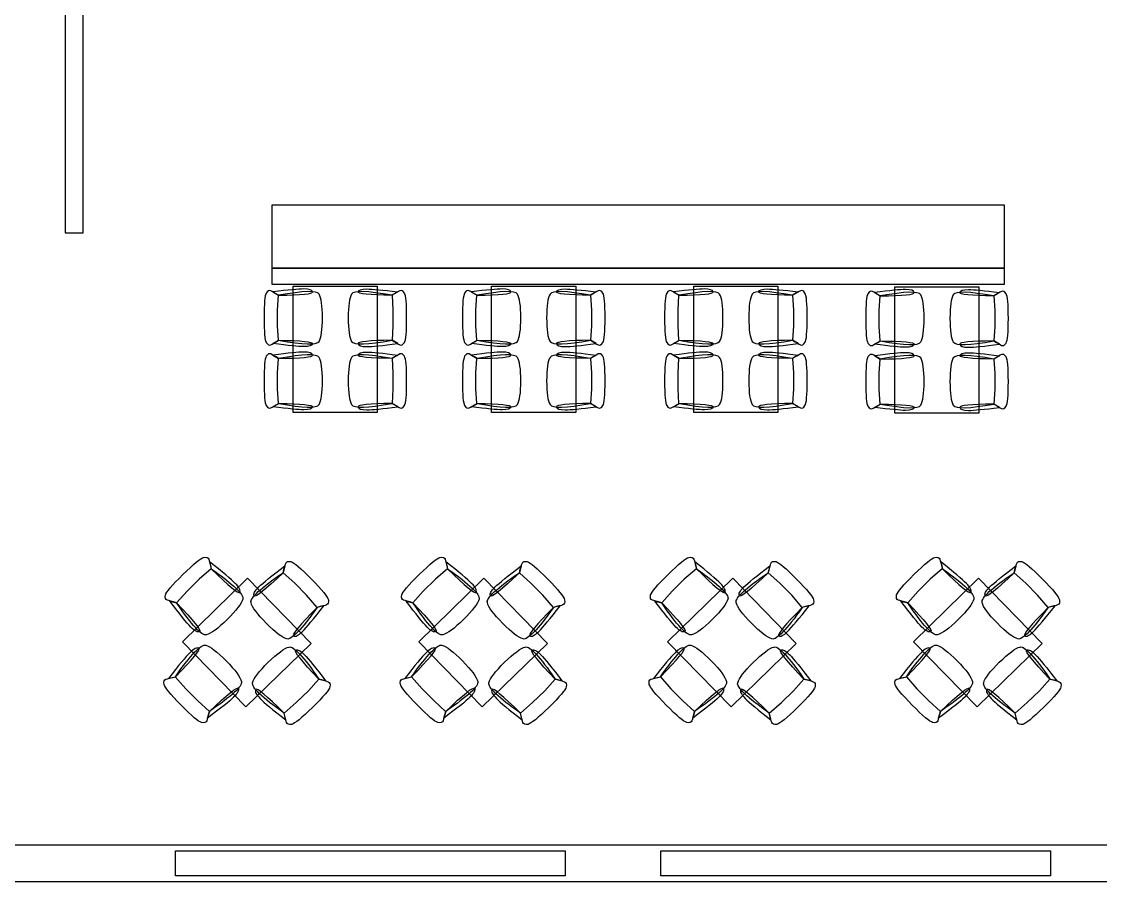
# Model space of a CAD drawing. Extents: x -101 to 1467, y -162 to 1113.
# Drawn here: x 405.2 to 790, y 0 to 306.6 of the extents above; entities that cross this region are included whole.
import ezdxf

# ---------------------------------------------------------------- set-up
doc = ezdxf.new("R2010")
doc.units = 0
doc.layers.add('Oakfire_Kenosha_2019_V3', color=7, linetype='CONTINUOUS')

msp = doc.modelspace()

# ---------------------------------------------------------------- linework, layer by layer
at = {"layer": 'Oakfire_Kenosha_2019_V3', "color": 7}
for points in [[(427.18, 451.54), (420.69, 451.54), (420.69, 231.31), (427.18, 231.31)], [(494.39, 218.65), (755.79, 218.65), (755.79, 241.12), (494.39, 241.12)], [(494.39, 213.02), (755.79, 213.02), (755.79, 218.71), (494.39, 218.71)], [(502.07, 212.27), (532.03, 212.27), (532.03, 167.24), (502.07, 167.24)], [(572.83, 212.27), (602.8, 212.27), (602.8, 167.24), (572.83, 167.24)], [(644.94, 212.27), (674.9, 212.27), (674.9, 167.24), (644.94, 167.24)], [(716.67, 212.04), (746.64, 212.04), (746.64, 167.02), (716.67, 167.02)], [(508.42, 84.88), (485.77, 108.11), (462.54, 85.47), (485.19, 62.23), (508.42, 84.88), (485.77, 108.11), (462.54, 85.47), (485.19, 62.23)], [(592.71, 84.88), (570.06, 108.11), (546.82, 85.47), (569.47, 62.23), (592.71, 84.88), (570.06, 108.11), (546.82, 85.47), (569.47, 62.23)], [(681.45, 84.88), (658.81, 108.11), (635.57, 85.47), (658.22, 62.23), (681.45, 84.88), (658.81, 108.11), (635.57, 85.47), (658.22, 62.23)], [(769.17, 84.88), (746.52, 108.11), (723.29, 85.47), (745.94, 62.23), (769.17, 84.88), (746.52, 108.11), (723.29, 85.47), (745.94, 62.23)], [(0, 0), (1467.27, 0), (1467.27, 12.97), (0, 12.97)], [(599.04, 2.05), (460.09, 2.05), (460.09, 10.92), (599.04, 10.92)], [(772.17, 2.05), (633.22, 2.05), (633.22, 10.92), (772.17, 10.92)]]:
    msp.add_lwpolyline(points, close=True, dxfattribs=at)
for points in [[(494.84, 210.23), (496.85, 209.03)], [(496.46, 203.77), (496.78, 209.06)], [(539.31, 210.23), (537.31, 209.03)], [(537.32, 209.06), (537.64, 203.77)], [(565.61, 210.23), (567.61, 209.03)], [(567.22, 203.77), (567.54, 209.06)], [(610.07, 210.23), (608.07, 209.03)], [(608.08, 209.06), (608.4, 203.77)], [(637.71, 210.23), (639.72, 209.03)], [(639.33, 203.77), (639.65, 209.06)], [(682.18, 210.23), (680.17, 209.03)], [(680.19, 209.06), (680.51, 203.77)], [(709.45, 210.01), (711.45, 208.8)], [(711.06, 203.55), (711.38, 208.84)], [(753.91, 210.01), (751.91, 208.8)], [(751.92, 208.84), (752.24, 203.55)], [(496.46, 198.17), (496.46, 203.77)], [(537.64, 203.77), (537.64, 198.17)], [(567.22, 198.17), (567.22, 203.77)], [(608.4, 203.77), (608.4, 198.17)], [(639.33, 198.17), (639.33, 203.77)], [(680.51, 203.77), (680.51, 198.17)], [(711.06, 197.94), (711.06, 203.55)], [(752.24, 203.55), (752.24, 197.94)], [(496.78, 193.04), (496.46, 198.17)], [(537.64, 198.17), (537.32, 193.04)], [(567.54, 193.04), (567.22, 198.17)], [(608.4, 198.17), (608.08, 193.04)], [(639.65, 193.04), (639.33, 198.17)], [(680.51, 198.17), (680.19, 193.04)], [(711.38, 192.82), (711.06, 197.94)], [(752.24, 197.94), (751.92, 192.82)], [(494.84, 191.8), (496.85, 193)], [(539.31, 191.8), (537.31, 193)], [(565.61, 191.8), (567.61, 193)], [(610.07, 191.8), (608.07, 193)], [(637.71, 191.8), (639.72, 193)], [(682.18, 191.8), (680.17, 193)], [(709.45, 191.58), (711.45, 192.78)], [(753.91, 191.58), (751.91, 192.78)], [(494.84, 187.7), (496.85, 186.49)], [(496.46, 181.34), (496.78, 186.47)], [(539.31, 187.7), (537.31, 186.49)], [(537.32, 186.47), (537.64, 181.34)], [(565.61, 187.7), (567.61, 186.49)], [(567.22, 181.34), (567.54, 186.47)], [(610.07, 187.7), (608.07, 186.49)], [(608.08, 186.47), (608.4, 181.34)], [(637.71, 187.7), (639.72, 186.49)], [(639.33, 181.34), (639.65, 186.47)], [(682.18, 187.7), (680.17, 186.49)], [(680.19, 186.47), (680.51, 181.34)], [(709.45, 187.47), (711.45, 186.27)], [(711.06, 181.12), (711.38, 186.25)], [(753.91, 187.47), (751.91, 186.27)], [(751.92, 186.25), (752.24, 181.12)], [(496.46, 175.73), (496.46, 181.34)], [(537.64, 181.34), (537.64, 175.73)], [(567.22, 175.73), (567.22, 181.34)], [(608.4, 181.34), (608.4, 175.73)], [(639.33, 175.73), (639.33, 181.34)], [(680.51, 181.34), (680.51, 175.73)], [(711.06, 175.51), (711.06, 181.12)], [(752.24, 181.12), (752.24, 175.51)], [(496.78, 170.45), (496.46, 175.73)], [(537.64, 175.73), (537.32, 170.45)], [(567.54, 170.45), (567.22, 175.73)], [(608.4, 175.73), (608.08, 170.45)], [(639.65, 170.45), (639.33, 175.73)], [(680.51, 175.73), (680.19, 170.45)], [(711.38, 170.22), (711.06, 175.51)], [(752.24, 175.51), (751.92, 170.22)], [(494.84, 169.27), (496.85, 170.47)], [(539.31, 169.27), (537.31, 170.47)], [(565.61, 169.27), (567.61, 170.47)], [(610.07, 169.27), (608.07, 170.47)], [(637.71, 169.27), (639.72, 170.47)], [(682.18, 169.27), (680.17, 170.47)], [(709.45, 169.05), (711.45, 170.25)], [(753.91, 169.05), (751.91, 170.25)], [(472.24, 113.96), (472.83, 111.51)], [(499.07, 112.52), (498.43, 110.08)], [(556.52, 113.96), (557.11, 111.51)], [(583.35, 112.52), (582.72, 110.08)], [(645.27, 113.96), (645.86, 111.51)], [(672.1, 112.52), (671.47, 110.08)], [(732.99, 113.96), (733.58, 111.51)], [(759.82, 112.52), (759.18, 110.08)], [(468.5, 107.76), (464.18, 103.51)], [(472.83, 111.52), (468.5, 107.76)], [(502.58, 106.37), (498.44, 110.08)], [(552.79, 107.76), (548.46, 103.51)], [(557.11, 111.52), (552.79, 107.76)], [(586.86, 106.37), (582.73, 110.08)], [(641.54, 107.76), (637.21, 103.51)], [(645.86, 111.52), (641.54, 107.76)], [(675.61, 106.37), (671.48, 110.08)], [(729.25, 107.76), (724.92, 103.51)], [(733.57, 111.52), (729.25, 107.76)], [(763.32, 106.37), (759.19, 110.08)], [(506.83, 102.04), (502.58, 106.37)], [(591.11, 102.04), (586.86, 106.37)], [(679.86, 102.04), (675.61, 106.37)], [(767.57, 102.04), (763.32, 106.37)], [(464.18, 103.51), (460.46, 99.38)], [(510.59, 97.72), (506.83, 102.04)], [(548.46, 103.51), (544.75, 99.38)], [(594.87, 97.72), (591.11, 102.04)], [(637.21, 103.51), (633.5, 99.38)], [(683.62, 97.72), (679.86, 102.04)], [(724.92, 103.51), (721.21, 99.38)], [(771.33, 97.72), (767.57, 102.04)], [(458.02, 100), (460.47, 99.37)], [(513.03, 98.31), (510.58, 97.72)], [(542.31, 100), (544.75, 99.37)], [(597.32, 98.31), (594.86, 97.72)], [(631.06, 100), (633.5, 99.37)], [(686.06, 98.31), (683.61, 97.72)], [(718.77, 100), (721.22, 99.37)], [(773.78, 98.31), (771.32, 97.72)], [(457.55, 72.41), (460.01, 73)], [(460, 73), (463.76, 68.68)], [(507.46, 68.02), (511.17, 72.16)], [(513.61, 71.53), (511.17, 72.17)], [(541.84, 72.41), (544.29, 73)], [(544.28, 73), (548.04, 68.68)], [(591.74, 68.02), (595.46, 72.16)], [(597.9, 71.53), (595.45, 72.17)], [(630.58, 72.41), (633.04, 73)], [(633.03, 73), (636.79, 68.68)], [(680.49, 68.02), (684.21, 72.16)], [(686.65, 71.53), (684.2, 72.17)], [(718.3, 72.41), (720.75, 73)], [(720.75, 73), (724.51, 68.68)], [(768.21, 68.02), (771.92, 72.16)], [(774.36, 71.53), (771.92, 72.17)], [(463.76, 68.68), (468.01, 64.35)], [(503.13, 63.77), (507.46, 68.02)], [(548.04, 68.68), (552.29, 64.35)], [(587.42, 63.77), (591.74, 68.02)], [(636.79, 68.68), (641.04, 64.35)], [(676.17, 63.77), (680.49, 68.02)], [(724.51, 68.68), (728.76, 64.35)], [(763.88, 63.77), (768.21, 68.02)], [(468.01, 64.35), (472.14, 60.64)], [(498.81, 60.01), (503.13, 63.77)], [(552.29, 64.35), (556.42, 60.64)], [(583.1, 60.01), (587.42, 63.77)], [(641.04, 64.35), (645.17, 60.64)], [(671.84, 60.01), (676.17, 63.77)], [(728.76, 64.35), (732.89, 60.64)], [(759.56, 60.01), (763.88, 63.77)], [(471.51, 58.2), (472.15, 60.64)], [(499.4, 57.57), (498.81, 60.02)], [(555.8, 58.2), (556.43, 60.64)], [(583.68, 57.57), (583.09, 60.02)], [(644.55, 58.2), (645.18, 60.64)], [(672.43, 57.57), (671.84, 60.02)], [(732.26, 58.2), (732.9, 60.64)], [(760.15, 57.57), (759.56, 60.02)]]:
    msp.add_lwpolyline(points, dxfattribs=at)
for points in [[(492.44, 209.83), (491.91, 209.03), (491.64, 206.09), (491.64, 201.01)], [(494.04, 210.63), (493.51, 210.9), (492.98, 210.63), (492.44, 209.83)], [(496.85, 209.03), (495.51, 209.83), (494.58, 210.36), (494.04, 210.63)], [(505.84, 211.29), (503.92, 211.3), (500.26, 210.94), (494.84, 210.23)], [(511.27, 209.43), (510.47, 210.76), (505.66, 210.63), (496.85, 209.03)], [(496.85, 209.03), (505.09, 209.15), (509.13, 209.56), (508.97, 210.25)], [(508.97, 210.25), (508.8, 210.94), (507.76, 211.29), (505.84, 211.29)], [(512.47, 201.01), (512.47, 205.29), (512.07, 208.09), (511.27, 209.43)], [(522.88, 209.43), (522.08, 208.09), (521.68, 205.29), (521.68, 201.01)], [(537.31, 209.03), (528.49, 210.63), (523.69, 210.76), (522.88, 209.43)], [(537.31, 209.03), (529.06, 209.15), (525.02, 209.56), (525.19, 210.25)], [(525.19, 210.25), (525.35, 210.94), (526.39, 211.29), (528.31, 211.29)], [(528.31, 211.29), (530.23, 211.3), (533.9, 210.94), (539.31, 210.23)], [(540.11, 210.63), (539.58, 210.36), (538.64, 209.83), (537.31, 209.03)], [(541.71, 209.83), (541.18, 210.63), (540.64, 210.9), (540.11, 210.63)], [(542.51, 201.01), (542.51, 206.09), (542.25, 209.03), (541.71, 209.83)], [(563.2, 209.83), (562.67, 209.03), (562.4, 206.09), (562.4, 201.01)], [(564.81, 210.63), (564.27, 210.9), (563.74, 210.63), (563.2, 209.83)], [(567.61, 209.03), (566.28, 209.83), (565.34, 210.36), (564.81, 210.63)], [(576.61, 211.29), (574.69, 211.3), (571.02, 210.94), (565.61, 210.23)], [(582.03, 209.43), (581.23, 210.76), (576.42, 210.63), (567.61, 209.03)], [(567.61, 209.03), (575.86, 209.15), (579.89, 209.56), (579.73, 210.25)], [(579.73, 210.25), (579.57, 210.94), (578.53, 211.29), (576.61, 211.29)], [(583.23, 201.01), (583.23, 205.29), (582.83, 208.09), (582.03, 209.43)], [(593.65, 209.43), (592.85, 208.09), (592.45, 205.29), (592.45, 201.01)], [(608.07, 209.03), (599.26, 210.63), (594.45, 210.76), (593.65, 209.43)], [(608.07, 209.03), (599.83, 209.15), (595.79, 209.56), (595.95, 210.25)], [(595.95, 210.25), (596.11, 210.94), (597.15, 211.29), (599.07, 211.29)], [(599.07, 211.29), (600.99, 211.3), (604.66, 210.94), (610.07, 210.23)], [(610.87, 210.63), (610.34, 210.36), (609.41, 209.83), (608.07, 209.03)], [(612.48, 209.83), (611.94, 210.63), (611.41, 210.9), (610.87, 210.63)], [(613.28, 201.01), (613.28, 206.09), (613.01, 209.03), (612.48, 209.83)], [(635.31, 209.83), (634.78, 209.03), (634.51, 206.09), (634.51, 201.01)], [(636.91, 210.63), (636.38, 210.9), (635.84, 210.63), (635.31, 209.83)], [(639.72, 209.03), (638.38, 209.83), (637.45, 210.36), (636.91, 210.63)], [(648.71, 211.29), (646.79, 211.3), (643.13, 210.94), (637.71, 210.23)], [(654.14, 209.43), (653.33, 210.76), (648.53, 210.63), (639.72, 209.03)], [(639.72, 209.03), (647.96, 209.15), (652, 209.56), (651.84, 210.25)], [(651.84, 210.25), (651.67, 210.94), (650.63, 211.29), (648.71, 211.29)], [(655.34, 201.01), (655.34, 205.29), (654.94, 208.09), (654.14, 209.43)], [(665.75, 209.43), (664.95, 208.09), (664.55, 205.29), (664.55, 201.01)], [(680.17, 209.03), (671.36, 210.63), (666.55, 210.76), (665.75, 209.43)], [(680.17, 209.03), (671.93, 209.15), (667.89, 209.56), (668.05, 210.25)], [(668.05, 210.25), (668.22, 210.94), (669.26, 211.29), (671.18, 211.29)], [(671.18, 211.29), (673.1, 211.3), (676.76, 210.94), (682.18, 210.23)], [(682.98, 210.63), (682.44, 210.36), (681.51, 209.83), (680.17, 209.03)], [(684.58, 209.83), (684.05, 210.63), (683.51, 210.9), (682.98, 210.63)], [(685.38, 201.01), (685.38, 206.09), (685.12, 209.03), (684.58, 209.83)], [(707.05, 209.61), (706.51, 208.8), (706.24, 205.87), (706.24, 200.79)], [(708.65, 210.41), (708.11, 210.67), (707.58, 210.41), (707.05, 209.61)], [(711.45, 208.8), (710.12, 209.61), (709.18, 210.14), (708.65, 210.41)], [(720.45, 211.07), (718.53, 211.07), (714.86, 210.72), (709.45, 210.01)], [(725.87, 209.2), (725.07, 210.54), (720.26, 210.41), (711.45, 208.8)], [(711.45, 208.8), (719.7, 208.93), (723.74, 209.34), (723.57, 210.03)], [(723.57, 210.03), (723.41, 210.72), (722.37, 211.07), (720.45, 211.07)], [(727.07, 200.79), (727.07, 205.07), (726.67, 207.87), (725.87, 209.2)], [(737.49, 209.2), (736.69, 207.87), (736.29, 205.07), (736.29, 200.79)], [(751.91, 208.8), (743.1, 210.41), (738.29, 210.54), (737.49, 209.2)], [(751.91, 208.8), (743.67, 208.93), (739.63, 209.34), (739.79, 210.03)], [(739.79, 210.03), (739.95, 210.72), (741, 211.07), (742.92, 211.07)], [(742.92, 211.07), (744.83, 211.07), (748.5, 210.72), (753.91, 210.01)], [(754.71, 210.41), (754.18, 210.14), (753.25, 209.61), (751.91, 208.8)], [(756.32, 209.61), (755.78, 210.41), (755.25, 210.67), (754.71, 210.41)], [(757.12, 200.79), (757.12, 205.87), (756.85, 208.8), (756.32, 209.61)], [(491.64, 201.01), (491.64, 195.94), (491.91, 193), (492.44, 192.2)], [(511.27, 192.6), (512.07, 193.94), (512.47, 196.74), (512.47, 201.01)], [(521.68, 201.01), (521.68, 196.74), (522.08, 193.94), (522.88, 192.6)], [(541.71, 192.2), (542.25, 193), (542.51, 195.94), (542.51, 201.01)], [(562.4, 201.01), (562.4, 195.94), (562.67, 193), (563.2, 192.2)], [(582.03, 192.6), (582.83, 193.94), (583.23, 196.74), (583.23, 201.01)], [(592.45, 201.01), (592.45, 196.74), (592.85, 193.94), (593.65, 192.6)], [(612.48, 192.2), (613.01, 193), (613.28, 195.94), (613.28, 201.01)], [(634.51, 201.01), (634.51, 195.94), (634.78, 193), (635.31, 192.2)], [(654.14, 192.6), (654.94, 193.94), (655.34, 196.74), (655.34, 201.01)], [(664.55, 201.01), (664.55, 196.74), (664.95, 193.94), (665.75, 192.6)], [(684.58, 192.2), (685.12, 193), (685.38, 195.94), (685.38, 201.01)], [(706.24, 200.79), (706.24, 195.72), (706.51, 192.78), (707.05, 191.98)], [(725.87, 192.38), (726.67, 193.72), (727.07, 196.52), (727.07, 200.79)], [(736.29, 200.79), (736.29, 196.52), (736.69, 193.71), (737.49, 192.38)], [(756.32, 191.98), (756.85, 192.78), (757.12, 195.72), (757.12, 200.79)], [(494.04, 191.4), (494.58, 191.67), (495.51, 192.2), (496.85, 193)], [(496.85, 193), (505.66, 191.4), (510.47, 191.27), (511.27, 192.6)], [(496.85, 193), (505.09, 192.88), (509.13, 192.47), (508.97, 191.78)], [(522.88, 192.6), (523.69, 191.27), (528.49, 191.4), (537.31, 193)], [(537.31, 193), (529.06, 192.88), (525.02, 192.47), (525.19, 191.78)], [(537.31, 193), (538.64, 192.2), (539.58, 191.67), (540.11, 191.4)], [(564.81, 191.4), (565.34, 191.67), (566.28, 192.2), (567.61, 193)], [(567.61, 193), (576.42, 191.4), (581.23, 191.27), (582.03, 192.6)], [(567.61, 193), (575.86, 192.88), (579.89, 192.47), (579.73, 191.78)], [(593.65, 192.6), (594.45, 191.27), (599.26, 191.4), (608.07, 193)], [(608.07, 193), (599.83, 192.88), (595.79, 192.47), (595.95, 191.78)], [(608.07, 193), (609.41, 192.2), (610.34, 191.67), (610.87, 191.4)], [(636.91, 191.4), (637.45, 191.67), (638.38, 192.2), (639.72, 193)], [(639.72, 193), (648.53, 191.4), (653.33, 191.27), (654.14, 192.6)], [(639.72, 193), (647.96, 192.88), (652, 192.47), (651.84, 191.78)], [(665.75, 192.6), (666.55, 191.27), (671.36, 191.4), (680.17, 193)], [(680.17, 193), (671.93, 192.88), (667.89, 192.47), (668.05, 191.78)], [(680.17, 193), (681.51, 192.2), (682.44, 191.67), (682.98, 191.4)], [(708.65, 191.18), (709.18, 191.45), (710.12, 191.98), (711.45, 192.78)], [(711.45, 192.78), (720.26, 191.18), (725.07, 191.05), (725.87, 192.38)], [(711.45, 192.78), (719.7, 192.66), (723.74, 192.25), (723.57, 191.56)], [(737.49, 192.38), (738.29, 191.05), (743.1, 191.18), (751.91, 192.78)], [(751.91, 192.78), (743.67, 192.66), (739.63, 192.25), (739.79, 191.56)], [(751.91, 192.78), (753.25, 191.98), (754.18, 191.45), (754.71, 191.18)], [(492.44, 192.2), (492.98, 191.4), (493.51, 191.13), (494.04, 191.4)], [(505.84, 190.74), (503.92, 190.73), (500.26, 191.09), (494.84, 191.8)], [(505.84, 188.76), (503.92, 188.76), (500.26, 188.41), (494.84, 187.7)], [(508.97, 191.78), (508.8, 191.09), (507.76, 190.74), (505.84, 190.74)], [(508.97, 187.72), (508.8, 188.41), (507.76, 188.76), (505.84, 188.76)], [(525.19, 191.78), (525.35, 191.09), (526.39, 190.74), (528.31, 190.74)], [(525.19, 187.72), (525.35, 188.41), (526.39, 188.76), (528.31, 188.76)], [(528.31, 190.74), (530.23, 190.73), (533.9, 191.09), (539.31, 191.8)], [(528.31, 188.76), (530.23, 188.76), (533.9, 188.41), (539.31, 187.7)], [(540.11, 191.4), (540.64, 191.13), (541.18, 191.4), (541.71, 192.2)], [(563.2, 192.2), (563.74, 191.4), (564.27, 191.13), (564.81, 191.4)], [(576.61, 190.74), (574.69, 190.73), (571.02, 191.09), (565.61, 191.8)], [(576.61, 188.76), (574.69, 188.76), (571.02, 188.41), (565.61, 187.7)], [(579.73, 191.78), (579.57, 191.09), (578.53, 190.74), (576.61, 190.74)], [(579.73, 187.72), (579.57, 188.41), (578.53, 188.76), (576.61, 188.76)], [(595.95, 191.78), (596.11, 191.09), (597.15, 190.74), (599.07, 190.74)], [(595.95, 187.72), (596.11, 188.41), (597.15, 188.76), (599.07, 188.76)], [(599.07, 190.74), (600.99, 190.73), (604.66, 191.09), (610.07, 191.8)], [(599.07, 188.76), (600.99, 188.76), (604.66, 188.41), (610.07, 187.7)], [(610.87, 191.4), (611.41, 191.13), (611.94, 191.4), (612.48, 192.2)], [(635.31, 192.2), (635.84, 191.4), (636.38, 191.13), (636.91, 191.4)], [(648.71, 190.74), (646.79, 190.73), (643.13, 191.09), (637.71, 191.8)], [(648.71, 188.76), (646.79, 188.76), (643.13, 188.41), (637.71, 187.7)], [(651.84, 191.78), (651.67, 191.09), (650.63, 190.74), (648.71, 190.74)], [(651.84, 187.72), (651.67, 188.41), (650.63, 188.76), (648.71, 188.76)], [(668.05, 191.78), (668.22, 191.09), (669.26, 190.74), (671.18, 190.74)], [(668.05, 187.72), (668.22, 188.41), (669.26, 188.76), (671.18, 188.76)], [(671.18, 190.74), (673.1, 190.73), (676.76, 191.09), (682.18, 191.8)], [(671.18, 188.76), (673.1, 188.76), (676.76, 188.41), (682.18, 187.7)], [(682.98, 191.4), (683.51, 191.13), (684.05, 191.4), (684.58, 192.2)], [(707.05, 191.98), (707.58, 191.18), (708.11, 190.91), (708.65, 191.18)], [(720.45, 190.52), (718.53, 190.51), (714.86, 190.87), (709.45, 191.58)], [(723.57, 191.56), (723.41, 190.87), (722.37, 190.52), (720.45, 190.52)], [(739.79, 191.56), (739.95, 190.87), (741, 190.52), (742.92, 190.52)], [(742.92, 190.52), (744.83, 190.51), (748.5, 190.87), (753.91, 191.58)], [(754.71, 191.18), (755.25, 190.91), (755.78, 191.18), (756.32, 191.98)], [(492.44, 187.3), (491.91, 186.49), (491.64, 183.56), (491.64, 178.48)], [(494.04, 188.1), (493.51, 188.36), (492.98, 188.1), (492.44, 187.3)], [(496.85, 186.49), (495.51, 187.3), (494.58, 187.83), (494.04, 188.1)], [(511.27, 186.89), (510.47, 188.23), (505.66, 188.1), (496.85, 186.49)], [(496.85, 186.49), (505.09, 186.62), (509.13, 187.03), (508.97, 187.72)], [(512.47, 178.48), (512.47, 182.75), (512.07, 185.56), (511.27, 186.89)], [(522.88, 186.89), (522.08, 185.56), (521.68, 182.75), (521.68, 178.48)], [(537.31, 186.49), (528.49, 188.1), (523.69, 188.23), (522.88, 186.89)], [(537.31, 186.49), (529.06, 186.62), (525.02, 187.03), (525.19, 187.72)], [(540.11, 188.1), (539.58, 187.83), (538.64, 187.3), (537.31, 186.49)], [(541.71, 187.3), (541.18, 188.1), (540.64, 188.36), (540.11, 188.1)], [(542.51, 178.48), (542.51, 183.56), (542.25, 186.49), (541.71, 187.3)], [(563.2, 187.3), (562.67, 186.49), (562.4, 183.56), (562.4, 178.48)], [(564.81, 188.1), (564.27, 188.36), (563.74, 188.1), (563.2, 187.3)], [(567.61, 186.49), (566.28, 187.3), (565.34, 187.83), (564.81, 188.1)], [(582.03, 186.89), (581.23, 188.23), (576.42, 188.1), (567.61, 186.49)], [(567.61, 186.49), (575.86, 186.62), (579.89, 187.03), (579.73, 187.72)], [(583.23, 178.48), (583.23, 182.75), (582.83, 185.56), (582.03, 186.89)], [(593.65, 186.89), (592.85, 185.56), (592.45, 182.75), (592.45, 178.48)], [(608.07, 186.49), (599.26, 188.1), (594.45, 188.23), (593.65, 186.89)], [(608.07, 186.49), (599.83, 186.62), (595.79, 187.03), (595.95, 187.72)], [(610.87, 188.1), (610.34, 187.83), (609.41, 187.3), (608.07, 186.49)], [(612.48, 187.3), (611.94, 188.1), (611.41, 188.36), (610.87, 188.1)], [(613.28, 178.48), (613.28, 183.56), (613.01, 186.49), (612.48, 187.3)], [(635.31, 187.3), (634.78, 186.49), (634.51, 183.56), (634.51, 178.48)], [(636.91, 188.1), (636.38, 188.36), (635.84, 188.1), (635.31, 187.3)], [(639.72, 186.49), (638.38, 187.3), (637.45, 187.83), (636.91, 188.1)], [(654.14, 186.89), (653.33, 188.23), (648.53, 188.1), (639.72, 186.49)], [(639.72, 186.49), (647.96, 186.62), (652, 187.03), (651.84, 187.72)], [(655.34, 178.48), (655.34, 182.75), (654.94, 185.56), (654.14, 186.89)], [(665.75, 186.89), (664.95, 185.56), (664.55, 182.75), (664.55, 178.48)], [(680.17, 186.49), (671.36, 188.1), (666.55, 188.23), (665.75, 186.89)], [(680.17, 186.49), (671.93, 186.62), (667.89, 187.03), (668.05, 187.72)], [(682.98, 188.1), (682.44, 187.83), (681.51, 187.3), (680.17, 186.49)], [(684.58, 187.3), (684.05, 188.1), (683.51, 188.36), (682.98, 188.1)], [(685.38, 178.48), (685.38, 183.56), (685.12, 186.49), (684.58, 187.3)], [(707.05, 187.07), (706.51, 186.27), (706.24, 183.33), (706.24, 178.26)], [(708.65, 187.87), (708.11, 188.14), (707.58, 187.87), (707.05, 187.07)], [(711.45, 186.27), (710.12, 187.07), (709.18, 187.61), (708.65, 187.87)], [(720.45, 188.54), (718.53, 188.54), (714.86, 188.19), (709.45, 187.47)], [(725.87, 186.67), (725.07, 188.01), (720.26, 187.87), (711.45, 186.27)], [(711.45, 186.27), (719.7, 186.4), (723.74, 186.81), (723.57, 187.5)], [(723.57, 187.5), (723.41, 188.19), (722.37, 188.53), (720.45, 188.54)], [(727.07, 178.26), (727.07, 182.53), (726.67, 185.34), (725.87, 186.67)], [(737.49, 186.67), (736.69, 185.34), (736.29, 182.53), (736.29, 178.26)], [(751.91, 186.27), (743.1, 187.87), (738.29, 188.01), (737.49, 186.67)], [(751.91, 186.27), (743.67, 186.4), (739.63, 186.81), (739.79, 187.5)], [(739.79, 187.5), (739.95, 188.19), (741, 188.53), (742.92, 188.54)], [(742.92, 188.54), (744.83, 188.54), (748.5, 188.19), (753.91, 187.47)], [(754.71, 187.87), (754.18, 187.61), (753.25, 187.07), (751.91, 186.27)], [(756.32, 187.07), (755.78, 187.87), (755.25, 188.14), (754.71, 187.87)], [(757.12, 178.26), (757.12, 183.33), (756.85, 186.27), (756.32, 187.07)], [(491.64, 178.48), (491.64, 173.41), (491.91, 170.47), (492.44, 169.67)], [(511.27, 170.07), (512.07, 171.41), (512.47, 174.21), (512.47, 178.48)], [(521.68, 178.48), (521.68, 174.21), (522.08, 171.41), (522.88, 170.07)], [(541.71, 169.67), (542.25, 170.47), (542.51, 173.41), (542.51, 178.48)], [(562.4, 178.48), (562.4, 173.41), (562.67, 170.47), (563.2, 169.67)], [(582.03, 170.07), (582.83, 171.41), (583.23, 174.21), (583.23, 178.48)], [(592.45, 178.48), (592.45, 174.21), (592.85, 171.41), (593.65, 170.07)], [(612.48, 169.67), (613.01, 170.47), (613.28, 173.41), (613.28, 178.48)], [(634.51, 178.48), (634.51, 173.41), (634.78, 170.47), (635.31, 169.67)], [(654.14, 170.07), (654.94, 171.41), (655.34, 174.21), (655.34, 178.48)], [(664.55, 178.48), (664.55, 174.21), (664.95, 171.41), (665.75, 170.07)], [(684.58, 169.67), (685.12, 170.47), (685.38, 173.41), (685.38, 178.48)], [(706.24, 178.26), (706.24, 173.19), (706.51, 170.25), (707.05, 169.45)], [(725.87, 169.85), (726.67, 171.18), (727.07, 173.99), (727.07, 178.26)], [(736.29, 178.26), (736.29, 173.99), (736.69, 171.18), (737.49, 169.85)], [(756.32, 169.45), (756.85, 170.25), (757.12, 173.19), (757.12, 178.26)], [(492.44, 169.67), (492.98, 168.87), (493.51, 168.6), (494.04, 168.87)], [(494.04, 168.87), (494.58, 169.13), (495.51, 169.67), (496.85, 170.47)], [(496.85, 170.47), (505.66, 168.87), (510.47, 168.73), (511.27, 170.07)], [(496.85, 170.47), (505.09, 170.34), (509.13, 169.94), (508.97, 169.25)], [(522.88, 170.07), (523.69, 168.73), (528.49, 168.87), (537.31, 170.47)], [(537.31, 170.47), (529.06, 170.34), (525.02, 169.94), (525.19, 169.25)], [(537.31, 170.47), (538.64, 169.67), (539.58, 169.13), (540.11, 168.87)], [(540.11, 168.87), (540.64, 168.6), (541.18, 168.87), (541.71, 169.67)], [(563.2, 169.67), (563.74, 168.87), (564.27, 168.6), (564.81, 168.87)], [(564.81, 168.87), (565.34, 169.13), (566.28, 169.67), (567.61, 170.47)], [(567.61, 170.47), (576.42, 168.87), (581.23, 168.73), (582.03, 170.07)], [(567.61, 170.47), (575.86, 170.34), (579.89, 169.94), (579.73, 169.25)], [(593.65, 170.07), (594.45, 168.73), (599.26, 168.87), (608.07, 170.47)], [(608.07, 170.47), (599.83, 170.34), (595.79, 169.94), (595.95, 169.25)], [(608.07, 170.47), (609.41, 169.67), (610.34, 169.13), (610.87, 168.87)], [(610.87, 168.87), (611.41, 168.6), (611.94, 168.87), (612.48, 169.67)], [(635.31, 169.67), (635.84, 168.87), (636.38, 168.6), (636.91, 168.87)], [(636.91, 168.87), (637.45, 169.13), (638.38, 169.67), (639.72, 170.47)], [(639.72, 170.47), (648.53, 168.87), (653.33, 168.73), (654.14, 170.07)], [(639.72, 170.47), (647.96, 170.34), (652, 169.94), (651.84, 169.25)], [(665.75, 170.07), (666.55, 168.73), (671.36, 168.87), (680.17, 170.47)], [(680.17, 170.47), (671.93, 170.34), (667.89, 169.94), (668.05, 169.25)], [(680.17, 170.47), (681.51, 169.67), (682.44, 169.13), (682.98, 168.87)], [(682.98, 168.87), (683.51, 168.6), (684.05, 168.87), (684.58, 169.67)], [(707.05, 169.45), (707.58, 168.65), (708.11, 168.38), (708.65, 168.65)], [(708.65, 168.65), (709.18, 168.91), (710.12, 169.45), (711.45, 170.25)], [(711.45, 170.25), (720.26, 168.65), (725.07, 168.51), (725.87, 169.85)], [(711.45, 170.25), (719.7, 170.12), (723.74, 169.71), (723.57, 169.02)], [(737.49, 169.85), (738.29, 168.51), (743.1, 168.65), (751.91, 170.25)], [(751.91, 170.25), (743.67, 170.12), (739.63, 169.71), (739.79, 169.02)], [(751.91, 170.25), (753.25, 169.45), (754.18, 168.91), (754.71, 168.65)], [(754.71, 168.65), (755.25, 168.38), (755.78, 168.65), (756.32, 169.45)], [(505.84, 168.2), (503.92, 168.2), (500.26, 168.55), (494.84, 169.27)], [(508.97, 169.25), (508.8, 168.55), (507.76, 168.21), (505.84, 168.2)], [(525.19, 169.25), (525.35, 168.55), (526.39, 168.21), (528.31, 168.2)], [(528.31, 168.2), (530.23, 168.2), (533.9, 168.55), (539.31, 169.27)], [(576.61, 168.2), (574.69, 168.2), (571.02, 168.55), (565.61, 169.27)], [(579.73, 169.25), (579.57, 168.55), (578.53, 168.21), (576.61, 168.2)], [(595.95, 169.25), (596.11, 168.55), (597.15, 168.21), (599.07, 168.2)], [(599.07, 168.2), (600.99, 168.2), (604.66, 168.55), (610.07, 169.27)], [(648.71, 168.2), (646.79, 168.2), (643.13, 168.55), (637.71, 169.27)], [(651.84, 169.25), (651.67, 168.55), (650.63, 168.21), (648.71, 168.2)], [(668.05, 169.25), (668.22, 168.55), (669.26, 168.21), (671.18, 168.2)], [(671.18, 168.2), (673.1, 168.2), (676.76, 168.55), (682.18, 169.27)], [(720.45, 167.98), (718.53, 167.98), (714.86, 168.33), (709.45, 169.05)], [(723.57, 169.02), (723.41, 168.33), (722.37, 167.99), (720.45, 167.98)], [(739.79, 169.02), (739.95, 168.33), (741, 167.99), (742.92, 167.98)], [(742.92, 167.98), (744.83, 167.98), (748.5, 168.33), (753.91, 169.05)], [(462.7, 109.46), (466.62, 113.3), (469.08, 115.32), (470.11, 115.52)], [(470.11, 115.52), (471.13, 115.71), (471.74, 115.5), (471.94, 114.89)], [(546.99, 109.46), (550.9, 113.3), (553.37, 115.32), (554.39, 115.52)], [(554.39, 115.52), (555.42, 115.71), (556.03, 115.5), (556.22, 114.89)], [(635.73, 109.46), (639.65, 113.3), (642.12, 115.32), (643.14, 115.52)], [(643.14, 115.52), (644.16, 115.71), (644.77, 115.5), (644.97, 114.89)], [(723.45, 109.46), (727.37, 113.3), (729.83, 115.32), (730.86, 115.52)], [(730.86, 115.52), (731.88, 115.71), (732.49, 115.5), (732.69, 114.89)], [(471.94, 114.89), (472.14, 114.27), (472.43, 113.15), (472.83, 111.51)], [(481.39, 106.29), (479.94, 107.77), (476.89, 110.33), (472.24, 113.96)], [(489.78, 105.01), (491.26, 106.47), (494.35, 108.97), (499.07, 112.52)], [(498.43, 110.08), (498.86, 111.71), (499.17, 112.83), (499.38, 113.44)], [(499.38, 113.44), (499.6, 114.05), (500.21, 114.25), (501.23, 114.04)], [(501.23, 114.04), (502.25, 113.82), (504.68, 111.76), (508.52, 107.84)], [(556.22, 114.89), (556.42, 114.27), (556.72, 113.15), (557.11, 111.51)], [(565.68, 106.29), (564.23, 107.77), (561.18, 110.33), (556.52, 113.96)], [(574.06, 105.01), (575.54, 106.47), (578.64, 108.97), (583.35, 112.52)], [(582.72, 110.08), (583.14, 111.71), (583.46, 112.83), (583.67, 113.44)], [(583.67, 113.44), (583.88, 114.05), (584.49, 114.25), (585.51, 114.04)], [(585.51, 114.04), (586.53, 113.82), (588.96, 111.76), (592.81, 107.84)], [(644.97, 114.89), (645.17, 114.27), (645.47, 113.15), (645.86, 111.51)], [(654.43, 106.29), (652.98, 107.77), (649.92, 110.33), (645.27, 113.96)], [(662.81, 105.01), (664.29, 106.47), (667.39, 108.97), (672.1, 112.52)], [(671.47, 110.08), (671.89, 111.71), (672.21, 112.83), (672.42, 113.44)], [(672.42, 113.44), (672.63, 114.05), (673.24, 114.25), (674.26, 114.04)], [(674.26, 114.04), (675.28, 113.82), (677.71, 111.76), (681.56, 107.84)], [(732.69, 114.89), (732.89, 114.27), (733.18, 113.15), (733.58, 111.51)], [(742.14, 106.29), (740.69, 107.77), (737.64, 110.33), (732.99, 113.96)], [(750.53, 105.01), (752, 106.47), (755.1, 108.97), (759.82, 112.52)], [(759.18, 110.08), (759.61, 111.71), (759.92, 112.83), (760.13, 113.44)], [(760.13, 113.44), (760.34, 114.05), (760.96, 114.25), (761.97, 114.04)], [(761.97, 114.04), (762.99, 113.82), (765.43, 111.76), (769.27, 107.84)], [(456.51, 102.16), (456.72, 103.18), (458.79, 105.61), (462.7, 109.46)], [(472.83, 111.51), (480.74, 105.92), (484.49, 102.32), (484.07, 100.69)], [(472.83, 111.51), (479.17, 105.25), (482.55, 102.44), (482.96, 103.09)], [(487.01, 99.46), (486.61, 101.1), (490.42, 104.64), (498.43, 110.08)], [(498.43, 110.08), (491.98, 103.93), (488.56, 101.18), (488.16, 101.84)], [(508.52, 107.84), (512.37, 103.93), (514.39, 101.46), (514.58, 100.44)], [(540.8, 102.16), (541.01, 103.18), (543.07, 105.61), (546.99, 109.46)], [(557.11, 111.51), (565.03, 105.92), (568.77, 102.32), (568.35, 100.69)], [(557.11, 111.51), (563.46, 105.25), (566.83, 102.44), (567.24, 103.09)], [(571.29, 99.46), (570.9, 101.1), (574.71, 104.64), (582.72, 110.08)], [(582.72, 110.08), (576.27, 103.93), (572.84, 101.18), (572.44, 101.84)], [(592.81, 107.84), (596.65, 103.93), (598.67, 101.46), (598.87, 100.44)], [(629.54, 102.16), (629.76, 103.18), (631.82, 105.61), (635.73, 109.46)], [(645.86, 111.51), (653.78, 105.92), (657.52, 102.32), (657.1, 100.69)], [(645.86, 111.51), (652.2, 105.25), (655.58, 102.44), (655.99, 103.09)], [(660.04, 99.46), (659.64, 101.1), (663.45, 104.64), (671.47, 110.08)], [(671.47, 110.08), (665.01, 103.93), (661.59, 101.18), (661.19, 101.84)], [(681.56, 107.84), (685.4, 103.93), (687.42, 101.46), (687.62, 100.44)], [(717.26, 102.16), (717.47, 103.18), (719.54, 105.61), (723.45, 109.46)], [(733.58, 111.51), (741.49, 105.92), (745.24, 102.32), (744.81, 100.69)], [(733.58, 111.51), (739.92, 105.25), (743.3, 102.44), (743.71, 103.09)], [(747.75, 99.46), (747.36, 101.1), (751.17, 104.64), (759.18, 110.08)], [(759.18, 110.08), (752.73, 103.93), (749.3, 101.18), (748.9, 101.84)], [(769.27, 107.84), (773.12, 103.93), (775.14, 101.46), (775.33, 100.44)], [(482.96, 103.09), (483.37, 103.74), (482.85, 104.8), (481.39, 106.29)], [(488.16, 101.84), (487.76, 102.49), (488.3, 103.55), (489.78, 105.01)], [(567.24, 103.09), (567.65, 103.74), (567.13, 104.8), (565.68, 106.29)], [(572.44, 101.84), (572.04, 102.49), (572.59, 103.55), (574.06, 105.01)], [(655.99, 103.09), (656.4, 103.74), (655.88, 104.8), (654.43, 106.29)], [(661.19, 101.84), (660.79, 102.49), (661.33, 103.55), (662.81, 105.01)], [(743.71, 103.09), (744.12, 103.74), (743.59, 104.8), (742.14, 106.29)], [(748.9, 101.84), (748.51, 102.49), (749.05, 103.55), (750.53, 105.01)], [(457.11, 100.32), (456.5, 100.53), (456.3, 101.14), (456.51, 102.16)], [(460.47, 99.37), (458.84, 99.79), (457.72, 100.11), (457.11, 100.32)], [(484.07, 100.69), (483.64, 99.06), (481.78, 96.62), (478.49, 93.39)], [(514.58, 100.44), (514.78, 99.42), (514.57, 98.8), (513.95, 98.61)], [(541.39, 100.32), (540.78, 100.53), (540.58, 101.14), (540.8, 102.16)], [(544.75, 99.37), (543.12, 99.79), (542, 100.11), (541.39, 100.32)], [(568.35, 100.69), (567.93, 99.06), (566.07, 96.62), (562.77, 93.39)], [(598.87, 100.44), (599.06, 99.42), (598.85, 98.8), (598.24, 98.61)], [(630.14, 100.32), (629.53, 100.53), (629.33, 101.14), (629.54, 102.16)], [(633.5, 99.37), (631.87, 99.79), (630.75, 100.11), (630.14, 100.32)], [(657.1, 100.69), (656.68, 99.06), (654.82, 96.62), (651.52, 93.39)], [(687.62, 100.44), (687.81, 99.42), (687.6, 98.8), (686.99, 98.61)], [(717.85, 100.32), (717.24, 100.53), (717.05, 101.14), (717.26, 102.16)], [(721.22, 99.37), (719.58, 99.79), (718.47, 100.11), (717.85, 100.32)], [(744.81, 100.69), (744.39, 99.06), (742.53, 96.62), (739.23, 93.39)], [(775.33, 100.44), (775.53, 99.42), (775.32, 98.8), (774.7, 98.61)], [(465.54, 90.71), (464.08, 92.19), (461.57, 95.29), (458.02, 100)], [(471.09, 87.94), (469.45, 87.54), (465.91, 91.35), (460.47, 99.37)], [(460.47, 99.37), (466.62, 92.91), (469.36, 89.49), (468.71, 89.09)], [(492.45, 92.06), (489.22, 95.35), (487.4, 97.82), (487.01, 99.46)], [(510.58, 97.72), (504.99, 89.8), (501.39, 86.06), (499.75, 86.48)], [(510.58, 97.72), (504.31, 91.37), (501.51, 88), (502.15, 87.59)], [(505.35, 89.15), (506.84, 90.6), (509.4, 93.65), (513.03, 98.31)], [(513.95, 98.61), (513.34, 98.41), (512.21, 98.11), (510.58, 97.72)], [(549.82, 90.71), (548.36, 92.19), (545.86, 95.29), (542.31, 100)], [(555.37, 87.94), (553.73, 87.54), (550.19, 91.35), (544.75, 99.37)], [(544.75, 99.37), (550.9, 92.91), (553.65, 89.49), (552.99, 89.09)], [(576.74, 92.06), (573.5, 95.35), (571.68, 97.82), (571.29, 99.46)], [(594.86, 97.72), (589.28, 89.8), (585.67, 86.06), (584.04, 86.48)], [(594.86, 97.72), (588.6, 91.37), (585.79, 88), (586.44, 87.59)], [(589.64, 89.15), (591.12, 90.6), (593.68, 93.65), (597.32, 98.31)], [(598.24, 98.61), (597.63, 98.41), (596.5, 98.11), (594.86, 97.72)], [(638.57, 90.71), (637.11, 92.19), (634.61, 95.29), (631.06, 100)], [(644.12, 87.94), (642.48, 87.54), (638.94, 91.35), (633.5, 99.37)], [(633.5, 99.37), (639.65, 92.91), (642.4, 89.49), (641.74, 89.09)], [(665.49, 92.06), (662.25, 95.35), (660.43, 97.82), (660.04, 99.46)], [(683.61, 97.72), (678.03, 89.8), (674.42, 86.06), (672.79, 86.48)], [(683.61, 97.72), (677.35, 91.37), (674.54, 88), (675.19, 87.59)], [(678.39, 89.15), (679.87, 90.6), (682.43, 93.65), (686.06, 98.31)], [(686.99, 98.61), (686.37, 98.41), (685.25, 98.11), (683.61, 97.72)], [(726.28, 90.71), (724.83, 92.19), (722.32, 95.29), (718.77, 100)], [(731.83, 87.94), (730.2, 87.54), (726.66, 91.35), (721.22, 99.37)], [(721.22, 99.37), (727.37, 92.91), (730.11, 89.49), (729.46, 89.09)], [(753.2, 92.06), (749.96, 95.35), (748.15, 97.82), (747.75, 99.46)], [(771.32, 97.72), (765.74, 89.8), (762.13, 86.06), (760.5, 86.48)], [(771.32, 97.72), (765.06, 91.37), (762.26, 88), (762.9, 87.59)], [(766.1, 89.15), (767.59, 90.6), (770.15, 93.65), (773.78, 98.31)], [(774.7, 98.61), (774.09, 98.41), (772.96, 98.11), (771.32, 97.72)], [(478.49, 93.39), (475.19, 90.15), (472.72, 88.33), (471.09, 87.94)], [(562.77, 93.39), (559.48, 90.15), (557.01, 88.33), (555.37, 87.94)], [(651.52, 93.39), (648.22, 90.15), (645.76, 88.33), (644.12, 87.94)], [(739.23, 93.39), (735.94, 90.15), (733.47, 88.33), (731.83, 87.94)], [(468.71, 89.09), (468.05, 88.69), (467, 89.23), (465.54, 90.71)], [(499.75, 86.48), (498.13, 86.9), (495.69, 88.76), (492.45, 92.06)], [(502.15, 87.59), (502.8, 87.18), (503.87, 87.7), (505.35, 89.15)], [(552.99, 89.09), (552.34, 88.69), (551.28, 89.23), (549.82, 90.71)], [(584.04, 86.48), (582.41, 86.9), (579.98, 88.76), (576.74, 92.06)], [(586.44, 87.59), (587.09, 87.18), (588.15, 87.7), (589.64, 89.15)], [(641.74, 89.09), (641.08, 88.69), (640.03, 89.23), (638.57, 90.71)], [(672.79, 86.48), (671.16, 86.9), (668.72, 88.76), (665.49, 92.06)], [(675.19, 87.59), (675.84, 87.18), (676.9, 87.7), (678.39, 89.15)], [(729.46, 89.09), (728.8, 88.69), (727.74, 89.23), (726.28, 90.71)], [(760.5, 86.48), (758.87, 86.9), (756.44, 88.76), (753.2, 92.06)], [(762.9, 87.59), (763.55, 87.18), (764.62, 87.7), (766.1, 89.15)], [(460.01, 73), (465.59, 80.92), (469.2, 84.67), (470.83, 84.24)], [(544.29, 73), (549.88, 80.92), (553.48, 84.67), (555.11, 84.24)], [(633.04, 73), (638.62, 80.92), (642.23, 84.67), (643.86, 84.24)], [(720.75, 73), (726.34, 80.92), (729.95, 84.67), (731.58, 84.24)], [(465.23, 81.57), (463.75, 80.12), (461.18, 77.07), (457.55, 72.41)], [(460.01, 73), (466.27, 79.35), (469.08, 82.72), (468.43, 83.13)], [(468.43, 83.13), (467.78, 83.54), (466.71, 83.02), (465.23, 81.57)], [(470.83, 84.24), (472.46, 83.82), (474.89, 81.96), (478.13, 78.66)], [(493.15, 78.15), (496.45, 81.38), (498.91, 83.2), (500.55, 83.59)], [(500.55, 83.59), (502.19, 83.99), (505.73, 80.18), (511.17, 72.17)], [(511.17, 72.17), (505.02, 78.62), (502.27, 82.04), (502.93, 82.44)], [(502.93, 82.44), (503.59, 82.84), (504.64, 82.3), (506.1, 80.82)], [(506.1, 80.82), (507.56, 79.34), (510.06, 76.25), (513.61, 71.53)], [(549.51, 81.57), (548.03, 80.12), (545.47, 77.07), (541.84, 72.41)], [(544.29, 73), (550.55, 79.35), (553.36, 82.72), (552.71, 83.13)], [(552.71, 83.13), (552.06, 83.54), (551, 83.02), (549.51, 81.57)], [(555.11, 84.24), (556.74, 83.82), (559.18, 81.96), (562.41, 78.66)], [(577.43, 78.15), (580.73, 81.38), (583.2, 83.2), (584.83, 83.59)], [(584.83, 83.59), (586.47, 83.99), (590.01, 80.18), (595.45, 72.17)], [(595.45, 72.17), (589.3, 78.62), (586.56, 82.04), (587.21, 82.44)], [(587.21, 82.44), (587.87, 82.84), (588.93, 82.3), (590.38, 80.82)], [(590.38, 80.82), (591.84, 79.34), (594.35, 76.25), (597.9, 71.53)], [(638.26, 81.57), (636.78, 80.12), (634.22, 77.07), (630.58, 72.41)], [(633.04, 73), (639.3, 79.35), (642.11, 82.72), (641.46, 83.13)], [(641.46, 83.13), (640.81, 83.54), (639.75, 83.02), (638.26, 81.57)], [(643.86, 84.24), (645.49, 83.82), (647.92, 81.96), (651.16, 78.66)], [(666.18, 78.15), (669.48, 81.38), (671.94, 83.2), (673.58, 83.59)], [(673.58, 83.59), (675.22, 83.99), (678.76, 80.18), (684.2, 72.17)], [(684.2, 72.17), (678.05, 78.62), (675.31, 82.04), (675.96, 82.44)], [(675.96, 82.44), (676.62, 82.84), (677.67, 82.3), (679.13, 80.82)], [(679.13, 80.82), (680.59, 79.34), (683.1, 76.25), (686.65, 71.53)], [(725.98, 81.57), (724.49, 80.12), (721.93, 77.07), (718.3, 72.41)], [(720.75, 73), (727.02, 79.35), (729.82, 82.72), (729.18, 83.13)], [(729.18, 83.13), (728.53, 83.54), (727.46, 83.02), (725.98, 81.57)], [(731.58, 84.24), (733.21, 83.82), (735.64, 81.96), (738.88, 78.66)], [(753.9, 78.15), (757.19, 81.38), (759.66, 83.2), (761.3, 83.59)], [(761.3, 83.59), (762.94, 83.99), (766.48, 80.18), (771.92, 72.17)], [(771.92, 72.17), (765.77, 78.62), (763.02, 82.04), (763.68, 82.44)], [(763.68, 82.44), (764.33, 82.84), (765.39, 82.3), (766.85, 80.82)], [(766.85, 80.82), (768.31, 79.34), (770.81, 76.25), (774.36, 71.53)], [(478.13, 78.66), (481.37, 75.37), (483.18, 72.9), (483.58, 71.26)], [(487.57, 70.85), (487.99, 72.47), (489.85, 74.91), (493.15, 78.15)], [(562.41, 78.66), (565.65, 75.37), (567.47, 72.9), (567.86, 71.26)], [(571.86, 70.85), (572.28, 72.47), (574.14, 74.91), (577.43, 78.15)], [(651.16, 78.66), (654.4, 75.37), (656.22, 72.9), (656.61, 71.26)], [(660.6, 70.85), (661.03, 72.47), (662.89, 74.91), (666.18, 78.15)], [(738.88, 78.66), (742.11, 75.37), (743.93, 72.9), (744.33, 71.26)], [(748.32, 70.85), (748.74, 72.47), (750.6, 74.91), (753.9, 78.15)], [(456, 70.28), (455.8, 71.31), (456.01, 71.92), (456.63, 72.12)], [(462.06, 62.88), (458.22, 66.79), (456.19, 69.26), (456, 70.28)], [(456.63, 72.12), (457.24, 72.31), (458.37, 72.61), (460.01, 73)], [(483.58, 71.26), (483.97, 69.63), (480.16, 66.09), (472.15, 60.64)], [(472.15, 60.64), (478.6, 66.79), (482.03, 69.54), (482.43, 68.88)], [(498.81, 60.02), (490.89, 65.61), (487.15, 69.21), (487.57, 70.85)], [(515.13, 69.37), (514.91, 68.35), (512.85, 65.92), (508.93, 62.08)], [(511.17, 72.17), (512.8, 71.74), (513.92, 71.43), (514.53, 71.22)], [(514.53, 71.22), (515.14, 71.01), (515.34, 70.39), (515.13, 69.37)], [(540.28, 70.28), (540.09, 71.31), (540.3, 71.92), (540.91, 72.12)], [(546.34, 62.88), (542.5, 66.79), (540.48, 69.26), (540.28, 70.28)], [(540.91, 72.12), (541.53, 72.31), (542.65, 72.61), (544.29, 73)], [(567.86, 71.26), (568.26, 69.63), (564.45, 66.09), (556.43, 60.64)], [(556.43, 60.64), (562.89, 66.79), (566.31, 69.54), (566.71, 68.88)], [(583.09, 60.02), (575.18, 65.61), (571.43, 69.21), (571.86, 70.85)], [(599.41, 69.37), (599.2, 68.35), (597.13, 65.92), (593.22, 62.08)], [(595.45, 72.17), (597.08, 71.74), (598.2, 71.43), (598.81, 71.22)], [(598.81, 71.22), (599.42, 71.01), (599.62, 70.39), (599.41, 69.37)], [(629.03, 70.28), (628.84, 71.31), (629.05, 71.92), (629.66, 72.12)], [(635.09, 62.88), (631.25, 66.79), (629.23, 69.26), (629.03, 70.28)], [(629.66, 72.12), (630.27, 72.31), (631.4, 72.61), (633.04, 73)], [(656.61, 71.26), (657, 69.63), (653.19, 66.09), (645.18, 60.64)], [(645.18, 60.64), (651.63, 66.79), (655.06, 69.54), (655.46, 68.88)], [(671.84, 60.02), (663.93, 65.61), (660.18, 69.21), (660.6, 70.85)], [(688.16, 69.37), (687.95, 68.35), (685.88, 65.92), (681.97, 62.08)], [(684.2, 72.17), (685.83, 71.74), (686.95, 71.43), (687.56, 71.22)], [(687.56, 71.22), (688.17, 71.01), (688.37, 70.39), (688.16, 69.37)], [(716.75, 70.28), (716.55, 71.31), (716.76, 71.92), (717.38, 72.12)], [(722.81, 62.88), (718.96, 66.79), (716.94, 69.26), (716.75, 70.28)], [(717.38, 72.12), (717.99, 72.31), (719.12, 72.61), (720.75, 73)], [(744.33, 71.26), (744.72, 69.63), (740.91, 66.09), (732.9, 60.64)], [(732.9, 60.64), (739.35, 66.79), (742.78, 69.54), (743.17, 68.88)], [(759.56, 60.02), (751.64, 65.61), (747.9, 69.21), (748.32, 70.85)], [(775.87, 69.37), (775.66, 68.35), (773.6, 65.92), (769.68, 62.08)], [(771.92, 72.17), (773.55, 71.74), (774.67, 71.43), (775.28, 71.22)], [(775.28, 71.22), (775.89, 71.01), (776.09, 70.39), (775.87, 69.37)], [(480.81, 65.71), (479.33, 64.25), (476.23, 61.75), (471.51, 58.2)], [(482.43, 68.88), (482.82, 68.23), (482.28, 67.17), (480.81, 65.71)], [(488.68, 68.45), (488.27, 67.8), (488.79, 66.73), (490.24, 65.25)], [(498.81, 60.02), (492.46, 66.29), (489.09, 69.09), (488.68, 68.45)], [(565.09, 65.71), (563.61, 64.25), (560.52, 61.75), (555.8, 58.2)], [(566.71, 68.88), (567.11, 68.23), (566.57, 67.17), (565.09, 65.71)], [(572.96, 68.45), (572.55, 67.8), (573.08, 66.73), (574.53, 65.25)], [(583.09, 60.02), (576.75, 66.29), (573.37, 69.09), (572.96, 68.45)], [(653.84, 65.71), (652.36, 64.25), (649.26, 61.75), (644.55, 58.2)], [(655.46, 68.88), (655.86, 68.23), (655.31, 67.17), (653.84, 65.71)], [(661.71, 68.45), (661.3, 67.8), (661.82, 66.73), (663.27, 65.25)], [(671.84, 60.02), (665.5, 66.29), (662.12, 69.09), (661.71, 68.45)], [(741.55, 65.71), (740.07, 64.25), (736.98, 61.75), (732.26, 58.2)], [(743.17, 68.88), (743.57, 68.23), (743.03, 67.17), (741.55, 65.71)], [(749.43, 68.45), (749.02, 67.8), (749.54, 66.73), (750.99, 65.25)], [(759.56, 60.02), (753.21, 66.29), (749.84, 69.09), (749.43, 68.45)], [(469.36, 56.69), (468.34, 56.9), (465.9, 58.96), (462.06, 62.88)], [(490.24, 65.25), (491.69, 63.76), (494.75, 61.2), (499.4, 57.57)], [(508.93, 62.08), (505.02, 58.23), (502.55, 56.21), (501.53, 56.02)], [(553.64, 56.69), (552.62, 56.9), (550.19, 58.96), (546.34, 62.88)], [(574.53, 65.25), (575.98, 63.76), (579.03, 61.2), (583.68, 57.57)], [(593.22, 62.08), (589.3, 58.23), (586.84, 56.21), (585.81, 56.02)], [(642.39, 56.69), (641.37, 56.9), (638.94, 58.96), (635.09, 62.88)], [(663.27, 65.25), (664.73, 63.76), (667.78, 61.2), (672.43, 57.57)], [(681.97, 62.08), (678.05, 58.23), (675.58, 56.21), (674.56, 56.02)], [(730.1, 56.69), (729.08, 56.9), (726.65, 58.96), (722.81, 62.88)], [(750.99, 65.25), (752.44, 63.76), (755.49, 61.2), (760.15, 57.57)], [(769.68, 62.08), (765.77, 58.23), (763.3, 56.21), (762.28, 56.02)], [(472.15, 60.64), (471.73, 59.01), (471.41, 57.89), (471.2, 57.28)], [(499.7, 56.65), (499.5, 57.26), (499.2, 58.39), (498.81, 60.02)], [(556.43, 60.64), (556.01, 59.01), (555.69, 57.89), (555.48, 57.28)], [(583.98, 56.65), (583.78, 57.26), (583.49, 58.39), (583.09, 60.02)], [(645.18, 60.64), (644.76, 59.01), (644.44, 57.89), (644.23, 57.28)], [(672.73, 56.65), (672.53, 57.26), (672.23, 58.39), (671.84, 60.02)], [(732.9, 60.64), (732.47, 59.01), (732.16, 57.89), (731.95, 57.28)], [(760.44, 56.65), (760.25, 57.26), (759.95, 58.39), (759.56, 60.02)], [(471.2, 57.28), (470.99, 56.67), (470.38, 56.47), (469.36, 56.69)], [(501.53, 56.02), (500.51, 55.82), (499.9, 56.03), (499.7, 56.65)], [(555.48, 57.28), (555.27, 56.67), (554.66, 56.47), (553.64, 56.69)], [(585.81, 56.02), (584.79, 55.82), (584.18, 56.03), (583.98, 56.65)], [(644.23, 57.28), (644.02, 56.67), (643.41, 56.47), (642.39, 56.69)], [(674.56, 56.02), (673.54, 55.82), (672.93, 56.03), (672.73, 56.65)], [(731.95, 57.28), (731.74, 56.67), (731.12, 56.47), (730.1, 56.69)], [(762.28, 56.02), (761.25, 55.82), (760.64, 56.03), (760.44, 56.65)]]:
    msp.add_open_spline(points, degree=3, dxfattribs=at)

doc.saveas('drawing.dxf')
